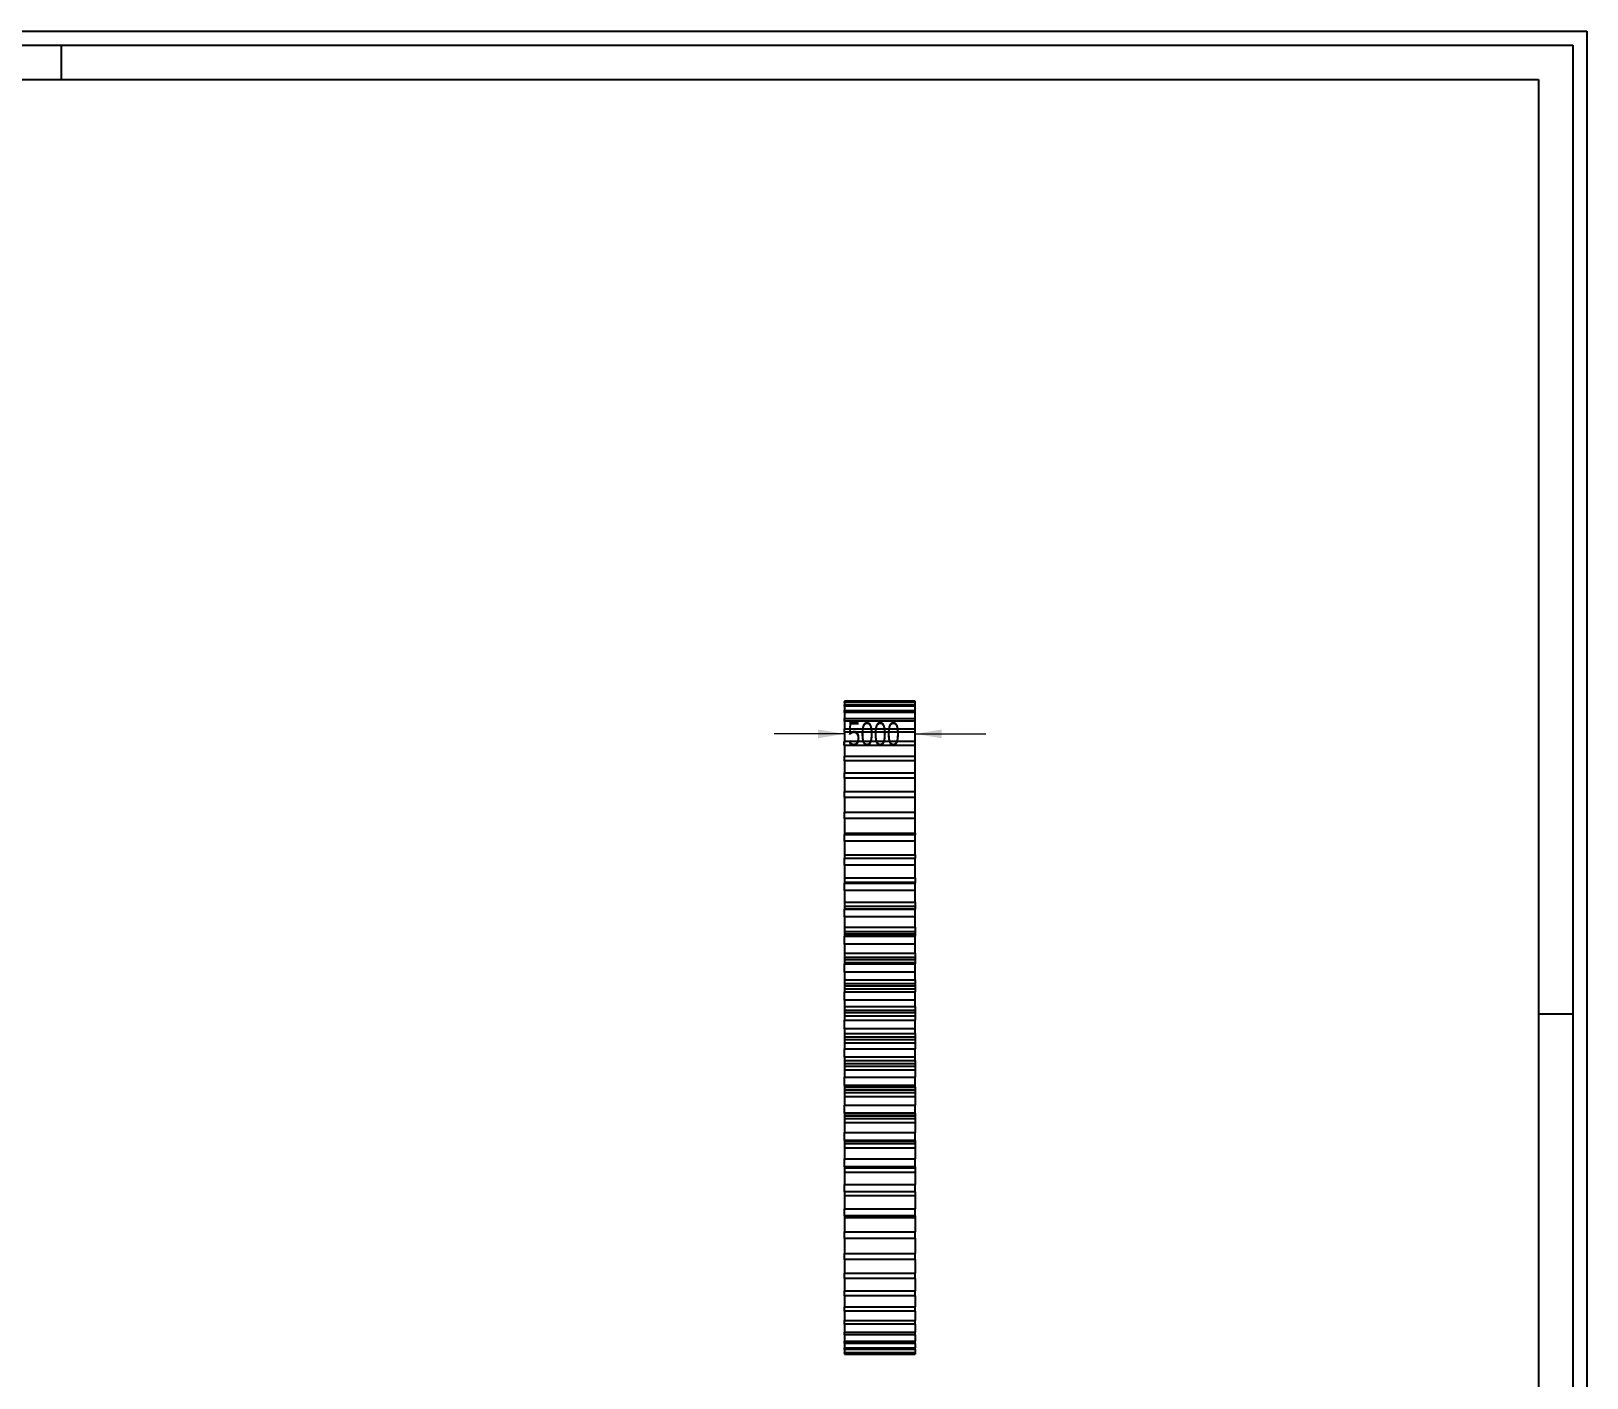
# Model space of a CAD drawing. Header units: inches. Extents: x 0.2 to 21.8, y 0.2 to 16.8.
# Drawn here: x 10.76 to 21.77, y 7.31 to 16.85 of the extents above; entities that cross this region are included whole.
import ezdxf

# ---------------------------------------------------------------- set-up
doc = ezdxf.new("R2010")
doc.units = ezdxf.units.IN
doc.header["$MEASUREMENT"] = 0
doc.layers.add('TITLEBLOCK', color=250, linetype='Continuous')
doc.styles.add('SLDTEXTSTYLE0', font='TXT', dxfattribs={"width": 0.75})
doc.dimstyles.new('SLDDIMSTYLE0', dxfattribs={"dimtxt": 0.166667, "dimasz": 0.1875, "dimexe": 0, "dimexo": 0.0625, "dimgap": 0.041667, "dimtad": 0, "dimtih": 1, "dimtoh": 1, "dimdec": 4, "dimrnd": 1e-09, "dimzin": 4, "dimdsep": 46, "dimtxsty": 'SLDTEXTSTYLE0', "dimsah": 1, "dimcen": 0.09, "dimadec": 0, "dimazin": 1, "dimtfac": 1, "dimtdec": 3, "dimtmove": 0, "dimatfit": 0, "dimfxl": 1, "dimfrac": 2, "dimtolj": 1, "dimtzin": 12, "dimarcsym": 0})

# ---------------------------------------------------------------- blocks, each defined once
blk = doc.blocks.new('_D')
at = {"color": 7, "linetype": 'Continuous', "lineweight": 0}
for p, q in [((16.517, 9.84), (16.517, 11.996)), ((17.017, 9.84), (17.017, 11.996)), ((16.517, 11.871), (16.017, 11.871)), ((17.017, 11.871), (17.517, 11.871))]:
    blk.add_line(p, q, dxfattribs=at)
at = {"color": 7, "linetype": 'Continuous', "lineweight": 18}
for points in [[(16.517, 11.871), (16.329, 11.902), (16.329, 11.84)], [(17.017, 11.871), (17.204, 11.84), (17.204, 11.902)]]:
    blk.add_solid(points, dxfattribs=at)
at = {"color": 7, "linetype": 'Continuous', "lineweight": 18, "insert": (16.49, 11.954), "char_height": 0.1667, "attachment_point": 1, "style": 'SLDTEXTSTYLE0'}
blk.add_mtext('.5000', dxfattribs=at)

msp = doc.modelspace()

# ---------------------------------------------------------------- linework, layer by layer
at = {"color": 7, "linetype": 'Continuous', "lineweight": 25}
for p, q in [((17.01651, 12.10279), (16.51651, 12.10279)), ((16.51651, 12.10278), (16.51651, 12.10279)), ((17.01651, 12.10278), (16.51651, 12.10278)), ((16.51651, 12.10278), (16.51651, 12.09796)), ((16.51651, 12.09796), (17.01651, 12.09796)), ((16.51651, 12.09334), (16.51651, 12.09796)), ((17.01651, 12.09334), (16.51651, 12.09334)), ((16.51651, 12.09334), (16.51651, 12.07617)), ((16.51651, 12.07617), (17.01651, 12.07617)), ((16.51651, 12.06638), (16.51651, 12.07617)), ((17.01651, 12.06638), (16.51651, 12.06638)), ((16.51651, 12.06638), (16.51651, 12.03698)), ((16.51651, 12.03698), (17.01651, 12.03698)), ((16.51651, 12.0221), (16.51651, 12.03698)), ((17.01651, 12.0221), (16.51651, 12.0221)), ((16.51651, 12.0221), (16.51651, 11.98196)), ((17.01651, 12.10278), (17.01651, 12.10279)), ((17.01651, 12.09796), (17.01651, 12.10278)), ((17.01651, 12.09334), (17.01651, 12.09796)), ((17.01651, 12.07617), (17.01651, 12.09334)), ((17.01651, 12.06638), (17.01651, 12.07617)), ((17.01651, 12.03698), (17.01651, 12.06638)), ((17.01651, 12.0221), (17.01651, 12.03698)), ((17.01651, 11.98196), (17.01651, 12.0221)), ((16.51651, 11.9807), (17.01651, 11.9807)), ((16.51651, 11.96083), (16.51651, 11.9807)), ((17.01651, 11.96083), (16.51651, 11.96083)), ((16.51651, 11.96083), (16.51651, 11.90774)), ((16.51651, 11.90774), (17.01651, 11.90774)), ((16.51651, 11.88304), (16.51651, 11.90774)), ((17.01651, 11.96083), (17.01651, 11.9807)), ((17.01651, 11.90774), (17.01651, 11.96083)), ((17.01651, 11.88304), (17.01651, 11.90774)), ((17.01651, 11.88304), (16.51651, 11.88304)), ((16.51651, 11.88304), (16.51651, 11.81867)), ((16.51651, 11.81867), (17.01651, 11.81867)), ((16.51651, 11.78933), (16.51651, 11.81867)), ((17.01651, 11.78933), (16.51651, 11.78933)), ((16.51651, 11.78933), (16.51651, 11.71416)), ((17.01651, 11.81867), (17.01651, 11.88304)), ((17.01651, 11.78933), (17.01651, 11.81867)), ((17.01651, 11.71416), (17.01651, 11.78933)), ((16.51651, 11.71416), (17.01651, 11.71416)), ((16.51651, 11.6804), (16.51651, 11.71416)), ((17.01651, 11.6804), (16.51651, 11.6804)), ((16.51651, 11.6804), (16.51651, 11.595)), ((17.01651, 11.6804), (17.01651, 11.71416)), ((17.01651, 11.595), (17.01651, 11.6804)), ((16.51651, 11.595), (17.01651, 11.595)), ((16.51651, 11.55709), (16.51651, 11.595)), ((17.01651, 11.55709), (17.01651, 11.595)), ((17.01651, 11.55709), (16.51651, 11.55709)), ((16.51651, 11.55709), (16.51651, 11.46212)), ((16.51651, 11.46212), (17.01651, 11.46212)), ((16.51651, 11.42033), (16.51651, 11.46212)), ((17.01651, 11.46212), (17.01651, 11.55709)), ((17.01651, 11.42033), (17.01651, 11.46212)), ((17.01651, 11.42033), (16.51651, 11.42033)), ((16.51651, 11.42033), (16.51651, 11.31651)), ((17.01651, 11.31651), (17.01651, 11.42033)), ((16.51651, 11.31651), (17.01651, 11.31651)), ((16.51651, 11.27116), (16.51651, 11.31651)), ((17.01651, 11.27116), (16.51651, 11.27116)), ((16.51651, 11.27116), (16.51651, 11.16765)), ((17.01651, 11.27116), (17.01651, 11.31651)), ((17.01651, 11.16765), (17.01651, 11.27116)), ((16.51651, 11.16765), (17.01651, 11.16765)), ((16.51651, 11.16765), (16.51651, 11.15928)), ((16.51651, 11.15928), (17.01651, 11.15928)), ((16.51651, 11.11072), (16.51651, 11.15928)), ((17.01651, 11.16765), (17.01651, 11.15928)), ((17.01651, 11.11072), (17.01651, 11.15928)), ((17.01651, 11.11072), (16.51651, 11.11072)), ((16.51651, 11.11072), (16.51651, 11.01378)), ((17.01651, 11.01378), (17.01651, 11.11072)), ((16.51651, 11.01378), (17.01651, 11.01378)), ((16.51651, 11.01378), (16.51651, 10.99164)), ((16.51651, 10.99164), (17.01651, 10.99164)), ((16.51651, 10.94024), (16.51651, 10.99164)), ((17.01651, 10.94024), (16.51651, 10.94024)), ((16.51651, 10.94024), (16.51651, 10.85061)), ((17.01651, 11.01378), (17.01651, 10.99164)), ((17.01651, 10.94024), (17.01651, 10.99164)), ((17.01651, 10.85061), (17.01651, 10.94024)), ((16.51651, 10.85061), (17.01651, 10.85061)), ((16.51651, 10.85061), (16.51651, 10.82059)), ((16.51651, 10.82059), (17.01651, 10.82059)), ((16.51651, 10.82059), (16.51651, 10.81485)), ((16.51651, 10.81485), (17.01651, 10.81485)), ((16.51651, 10.761), (16.51651, 10.81485)), ((17.01651, 10.85061), (17.01651, 10.82059)), ((17.01651, 10.82059), (17.01651, 10.81485)), ((17.01651, 10.761), (17.01651, 10.81485)), ((17.01651, 10.761), (16.51651, 10.761)), ((16.51651, 10.761), (16.51651, 10.67936)), ((17.01651, 10.67936), (17.01651, 10.761)), ((16.51651, 10.67936), (17.01651, 10.67936)), ((16.51651, 10.67936), (16.51651, 10.64992)), ((16.51651, 10.64992), (17.01651, 10.64992)), ((16.51651, 10.64992), (16.51651, 10.63291)), ((16.51651, 10.63291), (17.01651, 10.63291)), ((16.51651, 10.63291), (16.51651, 10.63026)), ((16.51651, 10.63026), (17.01651, 10.63026)), ((16.51651, 10.57438), (16.51651, 10.63026)), ((17.01651, 10.67936), (17.01651, 10.64992)), ((17.01651, 10.64992), (17.01651, 10.63291)), ((17.01651, 10.63291), (17.01651, 10.63026)), ((17.01651, 10.57438), (17.01651, 10.63026)), ((17.01651, 10.57438), (16.51651, 10.57438)), ((16.51651, 10.57438), (16.51651, 10.50135)), ((16.51651, 10.50135), (17.01651, 10.50135)), ((16.51651, 10.50135), (16.51651, 10.47271)), ((16.51651, 10.47271), (17.01651, 10.47271)), ((16.51651, 10.47271), (16.51651, 10.45513)), ((17.01651, 10.50135), (17.01651, 10.57438)), ((17.01651, 10.50135), (17.01651, 10.47271)), ((17.01651, 10.47271), (17.01651, 10.45513)), ((16.51651, 10.45513), (17.01651, 10.45513)), ((16.51651, 10.45513), (16.51651, 10.44096)), ((17.01651, 10.44096), (16.51651, 10.44096)), ((16.51651, 10.44096), (16.51651, 10.43928)), ((16.51651, 10.43928), (17.01651, 10.43928)), ((16.51651, 10.38179), (16.51651, 10.43928)), ((17.01651, 10.38179), (16.51651, 10.38179)), ((16.51651, 10.38179), (16.51651, 10.31792)), ((17.01651, 10.45513), (17.01651, 10.44096)), ((17.01651, 10.44096), (17.01651, 10.43928)), ((17.01651, 10.38179), (17.01651, 10.43928)), ((17.01651, 10.31792), (17.01651, 10.38179)), ((16.51651, 10.31792), (17.01651, 10.31792)), ((16.51651, 10.31792), (16.51651, 10.2903)), ((16.51651, 10.2903), (17.01651, 10.2903)), ((16.51651, 10.2903), (16.51651, 10.27229)), ((16.51651, 10.27229), (17.01651, 10.27229)), ((16.51651, 10.27229), (16.51651, 10.25318)), ((16.51651, 10.25318), (17.01651, 10.25318)), ((16.51651, 10.25318), (16.51651, 10.24337)), ((17.01651, 10.31792), (17.01651, 10.2903)), ((17.01651, 10.2903), (17.01651, 10.27229)), ((17.01651, 10.27229), (17.01651, 10.25318)), ((17.01651, 10.25318), (17.01651, 10.24337)), ((16.51651, 10.24337), (17.01651, 10.24337)), ((16.51651, 10.18469), (16.51651, 10.24337)), ((17.01651, 10.18469), (16.51651, 10.18469)), ((16.51651, 10.18469), (16.51651, 10.13048)), ((17.01651, 10.18469), (17.01651, 10.24337)), ((17.01651, 10.13048), (17.01651, 10.18469)), ((16.51651, 10.13048), (17.01651, 10.13048)), ((16.51651, 10.13048), (16.51651, 10.10409)), ((16.51651, 10.10409), (17.01651, 10.10409)), ((16.51651, 10.10409), (16.51651, 10.08579)), ((16.51651, 10.08579), (17.01651, 10.08579)), ((16.51651, 10.08579), (16.51651, 10.06468)), ((16.51651, 10.06468), (17.01651, 10.06468)), ((16.51651, 10.06468), (16.51651, 10.044)), ((16.51651, 10.044), (17.01651, 10.044)), ((16.51651, 9.9846), (16.51651, 10.044)), ((17.01651, 10.13048), (17.01651, 10.10409)), ((17.01651, 10.10409), (17.01651, 10.08579)), ((17.01651, 10.08579), (17.01651, 10.06468)), ((17.01651, 10.06468), (17.01651, 10.044)), ((17.01651, 9.9846), (17.01651, 10.044)), ((17.01651, 9.9846), (16.51651, 9.9846)), ((16.51651, 9.9846), (16.51651, 9.94045)), ((16.51651, 9.94045), (17.01651, 9.94045)), ((16.51651, 9.94045), (16.51651, 9.91549)), ((16.51651, 9.91549), (17.01651, 9.91549)), ((16.51651, 9.91549), (16.51651, 9.89703)), ((17.01651, 9.94045), (17.01651, 9.9846)), ((17.01651, 9.94045), (17.01651, 9.91549)), ((17.01651, 9.91549), (17.01651, 9.89703)), ((16.51651, 9.89703), (17.01651, 9.89703)), ((16.51651, 9.89703), (16.51651, 9.87408)), ((16.51651, 9.87408), (17.01651, 9.87408)), ((16.51651, 9.87408), (16.51651, 9.84271)), ((16.51651, 9.78302), (16.51651, 9.84271)), ((16.51651, 9.84271), (17.01651, 9.84271)), ((17.01651, 9.89703), (17.01651, 9.87408)), ((17.01651, 9.87408), (17.01651, 9.84271)), ((17.01651, 9.78302), (17.01651, 9.84271)), ((17.01651, 9.78302), (16.51651, 9.78302)), ((16.51651, 9.78302), (16.51651, 9.74928)), ((16.51651, 9.74928), (17.01651, 9.74928)), ((16.51651, 9.74928), (16.51651, 9.72594)), ((16.51651, 9.72594), (17.01651, 9.72594)), ((16.51651, 9.72594), (16.51651, 9.70746)), ((16.51651, 9.70746), (17.01651, 9.70746)), ((16.51651, 9.70746), (16.51651, 9.68285)), ((17.01651, 9.74928), (17.01651, 9.78302)), ((17.01651, 9.74928), (17.01651, 9.72594)), ((17.01651, 9.72594), (17.01651, 9.70746)), ((17.01651, 9.70746), (17.01651, 9.68285)), ((16.51651, 9.68285), (17.01651, 9.68285)), ((16.51651, 9.68285), (16.51651, 9.64101)), ((16.51651, 9.64101), (17.01651, 9.64101)), ((16.51651, 9.5815), (16.51651, 9.64101)), ((17.01651, 9.68285), (17.01651, 9.64101)), ((17.01651, 9.5815), (17.01651, 9.64101)), ((17.01651, 9.5815), (16.51651, 9.5815)), ((16.51651, 9.5815), (16.51651, 9.55842)), ((16.51651, 9.55842), (17.01651, 9.55842)), ((16.51651, 9.55842), (16.51651, 9.53688)), ((16.51651, 9.53688), (17.01651, 9.53688)), ((16.51651, 9.53688), (16.51651, 9.51853)), ((16.51651, 9.51853), (17.01651, 9.51853)), ((16.51651, 9.51853), (16.51651, 9.49244)), ((16.51651, 9.49244), (17.01651, 9.49244)), ((16.51651, 9.49244), (16.51651, 9.44045)), ((17.01651, 9.55842), (17.01651, 9.5815)), ((17.01651, 9.55842), (17.01651, 9.53688)), ((17.01651, 9.53688), (17.01651, 9.51853)), ((17.01651, 9.51853), (17.01651, 9.49244)), ((17.01651, 9.49244), (17.01651, 9.44045)), ((16.51651, 9.44045), (17.01651, 9.44045)), ((16.51651, 9.38157), (16.51651, 9.44045)), ((17.01651, 9.38157), (16.51651, 9.38157)), ((16.51651, 9.38157), (16.51651, 9.36932)), ((16.51651, 9.36932), (17.01651, 9.36932)), ((16.51651, 9.36932), (16.51651, 9.34975)), ((17.01651, 9.38157), (17.01651, 9.44045)), ((17.01651, 9.36932), (17.01651, 9.38157)), ((17.01651, 9.36932), (17.01651, 9.34975)), ((16.51651, 9.34975), (17.01651, 9.34975)), ((16.51651, 9.34975), (16.51651, 9.33166)), ((16.51651, 9.33166), (17.01651, 9.33166)), ((16.51651, 9.33166), (16.51651, 9.3043)), ((16.51651, 9.3043), (17.01651, 9.3043)), ((16.51651, 9.3043), (16.51651, 9.24255)), ((17.01651, 9.34975), (17.01651, 9.33166)), ((17.01651, 9.33166), (17.01651, 9.3043)), ((17.01651, 9.3043), (17.01651, 9.24255)), ((16.51651, 9.24255), (17.01651, 9.24255)), ((16.51651, 9.18475), (16.51651, 9.24255)), ((17.01651, 9.18475), (16.51651, 9.18475)), ((16.51651, 9.18475), (16.51651, 9.18184)), ((16.51651, 9.18184), (17.01651, 9.18184)), ((16.51651, 9.18184), (16.51651, 9.16597)), ((16.51651, 9.16597), (17.01651, 9.16597)), ((16.51651, 9.16597), (16.51651, 9.14828)), ((16.51651, 9.14828), (17.01651, 9.14828)), ((16.51651, 9.14828), (16.51651, 9.11985)), ((17.01651, 9.18475), (17.01651, 9.24255)), ((17.01651, 9.18184), (17.01651, 9.18475)), ((17.01651, 9.18184), (17.01651, 9.16597)), ((17.01651, 9.16597), (17.01651, 9.14828)), ((17.01651, 9.14828), (17.01651, 9.11985)), ((16.51651, 9.11985), (17.01651, 9.11985)), ((16.51651, 9.11985), (16.51651, 9.04883)), ((16.51651, 9.04883), (17.01651, 9.04883)), ((16.51651, 8.99254), (16.51651, 9.04883)), ((17.01651, 9.11985), (17.01651, 9.04883)), ((17.01651, 8.99254), (17.01651, 9.04883)), ((17.01651, 8.99254), (16.51651, 8.99254)), ((16.51651, 8.99254), (16.51651, 8.98694)), ((16.51651, 8.98694), (17.01651, 8.98694)), ((16.51651, 8.98694), (16.51651, 8.96979)), ((16.51651, 8.96979), (17.01651, 8.96979)), ((16.51651, 8.96979), (16.51651, 8.94051)), ((16.51651, 8.94051), (17.01651, 8.94051)), ((16.51651, 8.94051), (16.51651, 8.86074)), ((17.01651, 8.99254), (17.01651, 8.98694)), ((17.01651, 8.98694), (17.01651, 8.96979)), ((17.01651, 8.96979), (17.01651, 8.94051)), ((17.01651, 8.94051), (17.01651, 8.86074)), ((16.51651, 8.86074), (17.01651, 8.86074)), ((16.51651, 8.8064), (16.51651, 8.86074)), ((17.01651, 8.8064), (17.01651, 8.86074)), ((17.01651, 8.8064), (16.51651, 8.8064)), ((16.51651, 8.8064), (16.51651, 8.79754)), ((16.51651, 8.79754), (17.01651, 8.79754)), ((16.51651, 8.79754), (16.51651, 8.76763)), ((16.51651, 8.76763), (17.01651, 8.76763)), ((16.51651, 8.76763), (16.51651, 8.67973)), ((17.01651, 8.8064), (17.01651, 8.79754)), ((17.01651, 8.79754), (17.01651, 8.76763)), ((17.01651, 8.76763), (17.01651, 8.67973)), ((16.51651, 8.67973), (17.01651, 8.67973)), ((16.51651, 8.62775), (16.51651, 8.67973)), ((17.01651, 8.62775), (16.51651, 8.62775)), ((16.51651, 8.62775), (16.51651, 8.60254)), ((16.51651, 8.60254), (17.01651, 8.60254)), ((16.51651, 8.60254), (16.51651, 8.50717)), ((17.01651, 8.62775), (17.01651, 8.67973)), ((17.01651, 8.62775), (17.01651, 8.60254)), ((17.01651, 8.60254), (17.01651, 8.50717)), ((16.51651, 8.50717), (17.01651, 8.50717)), ((16.51651, 8.45795), (16.51651, 8.50717)), ((17.01651, 8.45795), (17.01651, 8.50717)), ((17.01651, 8.45795), (16.51651, 8.45795)), ((16.51651, 8.45795), (16.51651, 8.44648)), ((16.51651, 8.44648), (17.01651, 8.44648)), ((16.51651, 8.44648), (16.51651, 8.34438)), ((17.01651, 8.45795), (17.01651, 8.44648)), ((17.01651, 8.44648), (17.01651, 8.34438)), ((16.51651, 8.34438), (17.01651, 8.34438)), ((16.51651, 8.29828), (16.51651, 8.34438)), ((16.51651, 8.30066), (16.51651, 8.19259)), ((17.01651, 8.29828), (16.51651, 8.29828)), ((17.01651, 8.29828), (17.01651, 8.34438)), ((17.01651, 8.30066), (17.01651, 8.19259)), ((16.51651, 8.19259), (17.01651, 8.19259)), ((16.51651, 8.14997), (16.51651, 8.19259)), ((17.01651, 8.14997), (17.01651, 8.19259)), ((17.01651, 8.14997), (16.51651, 8.14997)), ((16.51651, 8.14997), (16.51651, 8.05296)), ((16.51651, 8.05296), (17.01651, 8.05296)), ((16.51651, 8.01415), (16.51651, 8.05296)), ((17.01651, 8.14997), (17.01651, 8.05296)), ((17.01651, 8.01415), (17.01651, 8.05296)), ((17.01651, 8.01415), (16.51651, 8.01415)), ((16.51651, 8.01415), (16.51651, 7.92655)), ((17.01651, 8.01415), (17.01651, 7.92655)), ((16.51651, 7.92655), (17.01651, 7.92655)), ((16.51651, 7.89184), (16.51651, 7.92655)), ((17.01651, 7.89184), (16.51651, 7.89184)), ((16.51651, 7.89184), (16.51651, 7.81433)), ((17.01651, 7.89184), (17.01651, 7.92655)), ((17.01651, 7.89184), (17.01651, 7.81433)), ((16.51651, 7.81433), (17.01651, 7.81433)), ((16.51651, 7.78398), (16.51651, 7.81433)), ((17.01651, 7.78398), (16.51651, 7.78398)), ((16.51651, 7.78398), (16.51651, 7.71714)), ((16.51651, 7.71714), (17.01651, 7.71714)), ((16.51651, 7.69139), (16.51651, 7.71714)), ((17.01651, 7.78398), (17.01651, 7.81433)), ((17.01651, 7.78398), (17.01651, 7.71714)), ((17.01651, 7.69139), (17.01651, 7.71714)), ((17.01651, 7.69139), (16.51651, 7.69139)), ((16.51651, 7.69139), (16.51651, 7.63573)), ((16.51651, 7.63573), (17.01651, 7.63573)), ((16.51651, 7.61477), (16.51651, 7.63573)), ((17.01651, 7.61477), (16.51651, 7.61477)), ((16.51651, 7.61477), (16.51651, 7.57072)), ((17.01651, 7.69139), (17.01651, 7.63573)), ((17.01651, 7.61477), (17.01651, 7.63573)), ((17.01651, 7.61477), (17.01651, 7.57072)), ((16.51651, 7.57072), (17.01651, 7.57072)), ((16.51651, 7.55471), (16.51651, 7.57072)), ((17.01651, 7.55471), (16.51651, 7.55471)), ((16.51651, 7.55471), (16.51651, 7.52261)), ((16.51651, 7.52261), (17.01651, 7.52261)), ((16.51651, 7.51167), (16.51651, 7.52261)), ((17.01651, 7.51167), (16.51651, 7.51167)), ((16.51651, 7.51167), (16.51651, 7.49175)), ((16.51651, 7.49175), (17.01651, 7.49175)), ((16.51651, 7.48596), (16.51651, 7.49175)), ((17.01651, 7.55471), (17.01651, 7.57072)), ((17.01651, 7.55471), (17.01651, 7.52261)), ((17.01651, 7.51167), (17.01651, 7.52261)), ((17.01651, 7.51167), (17.01651, 7.49175)), ((17.01651, 7.48596), (17.01651, 7.49175)), ((17.01651, 7.48596), (16.51651, 7.48596)), ((16.51651, 7.48596), (16.51651, 7.47838)), ((16.51651, 7.47838), (17.01651, 7.47838)), ((16.51651, 7.47779), (16.51651, 7.47838)), ((16.51651, 7.47779), (17.01651, 7.47779)), ((17.01651, 7.48596), (17.01651, 7.47838)), ((17.01651, 7.47779), (17.01651, 7.47838))]:
    msp.add_line(p, q, dxfattribs=at)
at = {"layer": 'TITLEBLOCK'}
for p, q in [((0.22727, 16.84711), (21.77273, 16.84711)), ((0.32727, 16.74711), (21.67273, 16.74711)), ((10.97215, 16.50455), (10.97215, 16.74711)), ((21.67273, 16.74711), (21.67273, 0.25289)), ((21.77273, 16.84711), (21.77273, 0.15289)), ((0.56983, 16.50455), (21.43017, 16.50455)), ((21.43017, 16.50455), (21.43017, 0.49545)), ((21.43017, 9.88862), (21.67273, 9.88862))]:
    msp.add_line(p, q, dxfattribs=at)

# ---------------------------------------------------------------- dimensions: what is measured, and where the dimension line sits
at = {"color": 7, "linetype": 'Continuous', "lineweight": 18}
dim = msp.add_linear_dim(base=(16.51651, 11.87092), p1=(17.01651, 9.79029), p2=(16.51651, 9.79029), dimstyle='SLDDIMSTYLE0', dxfattribs=at)
dim.commit()
dim.dimension.update_dxf_attribs({"geometry": '_D', "text_midpoint": (16.76651, 11.87092), "dimtype": 160})

doc.saveas('drawing.dxf')
